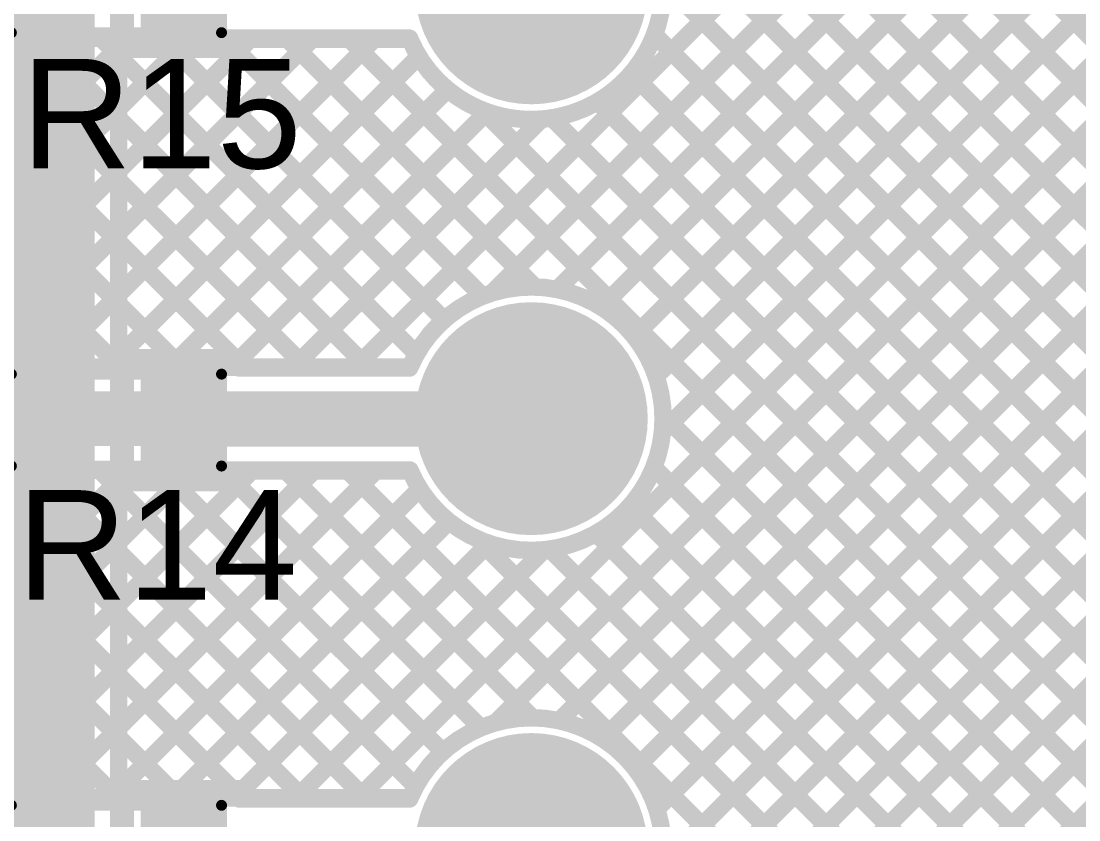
# Model space of a CAD drawing. Header units: millimetres. Extents: x -0.32 to 3.69, y -0.11 to 2.37.
# Drawn here: x 2.7015 to 3.1846, y 1.6044 to 1.9693 of the extents above; entities that cross this region are included whole.
import ezdxf

# ---------------------------------------------------------------- set-up
doc = ezdxf.new("R2010")
doc.units = ezdxf.units.MM
doc.header["$MEASUREMENT"] = 0
for name, color, linetype in [('BottomLayer', 5, 'Continuous'), ('BottomSolder', 6, 'Continuous'), ('MultiLayer', 9, 'Continuous'), ('PadHoleLayer', 156, 'Continuous'), ('TopLayer', 1, 'Continuous'), ('TopOverlay', 2, 'Continuous'), ('TopPaste', 8, 'Continuous'), ('TopSolder', 216, 'Continuous')]:
    doc.layers.add(name, color=color, linetype=linetype)
doc.styles.add('Arial', font='', dxfattribs={"height": 0.2})
doc.styles.get('Arial').set_extended_font_data('Arial')

# ---------------------------------------------------------------- blocks, each defined once
blk = doc.blocks.new('JL301_50010U02_B_1')
at = {"layer": 'BottomLayer'}
h = blk.add_hatch(color=5, dxfattribs=at)
edge = h.paths.add_edge_path()
edge.add_arc((1.37795, 0), 0.04921, 0, 360)
h = blk.add_hatch(color=5, dxfattribs=at)
edge = h.paths.add_edge_path()
edge.add_arc((1.5748, 0), 0.04921, 0, 360)
h = blk.add_hatch(color=5, dxfattribs=at)
edge = h.paths.add_edge_path()
edge.add_arc((1.77165, 0), 0.04921, 0, 360)
at = {"layer": 'BottomSolder'}
h = blk.add_hatch(color=6, dxfattribs=at)
edge = h.paths.add_edge_path()
edge.add_arc((1.37795, 0), 0.05321, 0, 360)
h = blk.add_hatch(color=6, dxfattribs=at)
edge = h.paths.add_edge_path()
edge.add_arc((1.5748, 0), 0.05321, 0, 360)
h = blk.add_hatch(color=6, dxfattribs=at)
edge = h.paths.add_edge_path()
edge.add_arc((1.77165, 0), 0.05321, 0, 360)
at = {"layer": 'MultiLayer'}
h = blk.add_hatch(color=9, dxfattribs=at)
edge = h.paths.add_edge_path()
edge.add_arc((1.37795, 0), 0.04921, 0, 360)
h = blk.add_hatch(color=9, dxfattribs=at)
edge = h.paths.add_edge_path()
edge.add_arc((1.5748, 0), 0.04921, 0, 360)
h = blk.add_hatch(color=9, dxfattribs=at)
edge = h.paths.add_edge_path()
edge.add_arc((1.77165, 0), 0.04921, 0, 360)
at = {"layer": 'PadHoleLayer'}
h = blk.add_hatch(color=156, dxfattribs=at)
edge = h.paths.add_edge_path()
edge.add_arc((1.37795, 0), 0.0275, 0, 360)
h = blk.add_hatch(color=156, dxfattribs=at)
edge = h.paths.add_edge_path()
edge.add_arc((1.5748, 0), 0.0275, 0, 360)
h = blk.add_hatch(color=156, dxfattribs=at)
edge = h.paths.add_edge_path()
edge.add_arc((1.77165, 0), 0.0275, 0, 360)
at = {"layer": 'TopLayer'}
h = blk.add_hatch(color=1, dxfattribs=at)
edge = h.paths.add_edge_path()
edge.add_arc((1.37795, 0), 0.04921, 0, 360)
h = blk.add_hatch(color=1, dxfattribs=at)
edge = h.paths.add_edge_path()
edge.add_arc((1.5748, 0), 0.04921, 0, 360)
h = blk.add_hatch(color=1, dxfattribs=at)
edge = h.paths.add_edge_path()
edge.add_arc((1.77165, 0), 0.04921, 0, 360)
at = {"layer": 'TopSolder'}
h = blk.add_hatch(color=216, dxfattribs=at)
edge = h.paths.add_edge_path()
edge.add_arc((1.37795, 0), 0.05321, 0, 360)
h = blk.add_hatch(color=216, dxfattribs=at)
edge = h.paths.add_edge_path()
edge.add_arc((1.5748, 0), 0.05321, 0, 360)
h = blk.add_hatch(color=216, dxfattribs=at)
edge = h.paths.add_edge_path()
edge.add_arc((1.77165, 0), 0.05321, 0, 360)
blk = doc.blocks.new('R___0603_28')
at = {"layer": 'TopLayer'}
for points in [[(-0.015, 0.0175), (-0.015, -0.0175), (-0.045, -0.0175), (-0.045, 0.0175)], [(0.045, 0.0175), (0.045, -0.0175), (0.015, -0.0175), (0.015, 0.0175)]]:
    blk.add_hatch(color=1, dxfattribs=at).paths.add_polyline_path(points)
at = {"layer": 'TopPaste'}
for points in [[(-0.015, 0.0175), (-0.015, -0.0175), (-0.045, -0.0175), (-0.045, 0.0175)], [(0.045, 0.0175), (0.045, -0.0175), (0.015, -0.0175), (0.015, 0.0175)]]:
    blk.add_hatch(color=8, dxfattribs=at).paths.add_polyline_path(points)
at = {"layer": 'TopSolder'}
for points in [[(-0.011, 0.0215), (-0.011, -0.0215), (-0.049, -0.0215), (-0.049, 0.0215)], [(0.049, 0.0215), (0.049, -0.0215), (0.011, -0.0215), (0.011, 0.0215)]]:
    blk.add_hatch(color=216, dxfattribs=at).paths.add_polyline_path(points)
at = {"layer": 'TopOverlay', "const_width": 0.005}
for points in [[(-0.048, 0.021), (-0.048, -0.021)], [(0.048, 0.021), (-0.048, 0.021)], [(0.048, 0.021), (0.048, -0.021)], [(0.048, -0.021), (-0.048, -0.021)]]:
    blk.add_lwpolyline(points, dxfattribs=at)
at = {"layer": 'TopOverlay', "const_width": 0.0025}
for points in [[(-0.04925, 0.021, 1), (-0.04675, 0.021, 1)], [(-0.04925, 0.021, 1), (-0.04675, 0.021, 1)], [(0.04675, 0.021, 1), (0.04925, 0.021, 1)], [(0.04675, 0.021, 1), (0.04925, 0.021, 1)], [(-0.04925, -0.021, 1), (-0.04675, -0.021, 1)], [(-0.04925, -0.021, 1), (-0.04675, -0.021, 1)], [(0.04675, -0.021, 1), (0.04925, -0.021, 1)], [(0.04675, -0.021, 1), (0.04925, -0.021, 1)]]:
    blk.add_lwpolyline(points, format="xyb", close=True, dxfattribs=at)
blk = doc.blocks.new('R___0603_29')
at = {"layer": 'TopLayer'}
for points in [[(-0.015, 0.0175), (-0.015, -0.0175), (-0.045, -0.0175), (-0.045, 0.0175)], [(0.045, 0.0175), (0.045, -0.0175), (0.015, -0.0175), (0.015, 0.0175)]]:
    blk.add_hatch(color=1, dxfattribs=at).paths.add_polyline_path(points)
at = {"layer": 'TopPaste'}
for points in [[(-0.015, 0.0175), (-0.015, -0.0175), (-0.045, -0.0175), (-0.045, 0.0175)], [(0.045, 0.0175), (0.045, -0.0175), (0.015, -0.0175), (0.015, 0.0175)]]:
    blk.add_hatch(color=8, dxfattribs=at).paths.add_polyline_path(points)
at = {"layer": 'TopSolder'}
for points in [[(-0.011, 0.0215), (-0.011, -0.0215), (-0.049, -0.0215), (-0.049, 0.0215)], [(0.049, 0.0215), (0.049, -0.0215), (0.011, -0.0215), (0.011, 0.0215)]]:
    blk.add_hatch(color=216, dxfattribs=at).paths.add_polyline_path(points)
at = {"layer": 'TopOverlay', "const_width": 0.005}
for points in [[(-0.048, 0.021), (-0.048, -0.021)], [(0.048, 0.021), (-0.048, 0.021)], [(0.048, 0.021), (0.048, -0.021)], [(0.048, -0.021), (-0.048, -0.021)]]:
    blk.add_lwpolyline(points, dxfattribs=at)
at = {"layer": 'TopOverlay', "const_width": 0.0025}
for points in [[(-0.04925, 0.021, 1), (-0.04675, 0.021, 1)], [(-0.04925, 0.021, 1), (-0.04675, 0.021, 1)], [(0.04675, 0.021, 1), (0.04925, 0.021, 1)], [(0.04675, 0.021, 1), (0.04925, 0.021, 1)], [(-0.04925, -0.021, 1), (-0.04675, -0.021, 1)], [(-0.04925, -0.021, 1), (-0.04675, -0.021, 1)], [(0.04675, -0.021, 1), (0.04925, -0.021, 1)], [(0.04675, -0.021, 1), (0.04925, -0.021, 1)]]:
    blk.add_lwpolyline(points, format="xyb", close=True, dxfattribs=at)
blk = doc.blocks.new('R___0603_30')
at = {"layer": 'TopLayer'}
for points in [[(-0.015, 0.0175), (-0.015, -0.0175), (-0.045, -0.0175), (-0.045, 0.0175)], [(0.045, 0.0175), (0.045, -0.0175), (0.015, -0.0175), (0.015, 0.0175)]]:
    blk.add_hatch(color=1, dxfattribs=at).paths.add_polyline_path(points)
at = {"layer": 'TopPaste'}
for points in [[(-0.015, 0.0175), (-0.015, -0.0175), (-0.045, -0.0175), (-0.045, 0.0175)], [(0.045, 0.0175), (0.045, -0.0175), (0.015, -0.0175), (0.015, 0.0175)]]:
    blk.add_hatch(color=8, dxfattribs=at).paths.add_polyline_path(points)
at = {"layer": 'TopSolder'}
for points in [[(-0.011, 0.0215), (-0.011, -0.0215), (-0.049, -0.0215), (-0.049, 0.0215)], [(0.049, 0.0215), (0.049, -0.0215), (0.011, -0.0215), (0.011, 0.0215)]]:
    blk.add_hatch(color=216, dxfattribs=at).paths.add_polyline_path(points)
at = {"layer": 'TopOverlay', "const_width": 0.005}
for points in [[(-0.048, 0.021), (-0.048, -0.021)], [(0.048, 0.021), (-0.048, 0.021)], [(0.048, 0.021), (0.048, -0.021)], [(0.048, -0.021), (-0.048, -0.021)]]:
    blk.add_lwpolyline(points, dxfattribs=at)
at = {"layer": 'TopOverlay', "const_width": 0.0025}
for points in [[(-0.04925, 0.021, 1), (-0.04675, 0.021, 1)], [(-0.04925, 0.021, 1), (-0.04675, 0.021, 1)], [(0.04675, 0.021, 1), (0.04925, 0.021, 1)], [(0.04675, 0.021, 1), (0.04925, 0.021, 1)], [(-0.04925, -0.021, 1), (-0.04675, -0.021, 1)], [(-0.04925, -0.021, 1), (-0.04675, -0.021, 1)], [(0.04675, -0.021, 1), (0.04925, -0.021, 1)], [(0.04675, -0.021, 1), (0.04925, -0.021, 1)]]:
    blk.add_lwpolyline(points, format="xyb", close=True, dxfattribs=at)

msp = doc.modelspace()

# ---------------------------------------------------------------- hatches: boundary and pattern name
at = {"layer": 'TopLayer'}
msp.add_hatch(color=1, dxfattribs=at).paths.add_polyline_path([(2.695, 0.189), (2.735, 0.189), (2.735, 2.01), (2.695, 2.01)])

# ---------------------------------------------------------------- linework, layer by layer
at = {"layer": 'BottomLayer'}
for points, const_width in [([(2.12356, 2.208), (2.71716, 1.6144)], 0.008), ([(2.15184, 2.208), (2.74544, 1.6144)], 0.008), ([(2.18012, 2.208), (2.77373, 1.6144)], 0.008), ([(2.32155, 2.208), (2.7184, 1.81115)], 0.008), ([(2.34983, 2.208), (2.74668, 1.81115)], 0.008), ([(2.37812, 2.208), (2.77497, 1.81115)], 0.008), ([(2.80238, 2.208), (3.624, 1.38638)], 0.008), ([(2.83066, 2.208), (3.624, 1.41466)], 0.008), ([(2.85548, 1.6144), (3.44908, 2.208)], 0.008), ([(2.85895, 2.208), (3.624, 1.44295)], 0.008), ([(2.88723, 2.208), (3.624, 1.47123)], 0.008), ([(2.91552, 2.208), (3.624, 1.49952)], 0.008), ([(2.9181, 1.64873), (3.47736, 2.208)], 0.008), ([(2.9438, 2.208), (3.624, 1.5278)], 0.008), ([(2.94729, 1.64964), (3.50565, 2.208)], 0.008), ([(2.96725, 1.64132), (3.53393, 2.208)], 0.008), ([(2.98201, 1.62779), (3.56222, 2.208)], 0.008), ([(2.9918, 1.6093), (3.5905, 2.208)], 0.008), ([(2.99427, 1.58348), (3.61878, 2.208)], 0.008), ([(2.85657, 1.4175), (3.624, 2.18493)], 0.008), ([(2.91965, 1.4523), (3.624, 2.15665)], 0.008), ([(2.94822, 1.45258), (3.624, 2.12836)], 0.008), ([(2.96794, 1.44402), (3.624, 2.10008)], 0.008), ([(2.85424, 1.81115), (3.13333, 2.09024)], 0.008), ([(2.91647, 1.8451), (3.14583, 2.07446)], 0.008), ([(2.9825, 1.4303), (3.624, 2.07179)], 0.008), ([(2.94634, 1.84669), (3.16094, 2.06128)], 0.008), ([(2.96656, 1.83862), (3.17876, 2.05082)], 0.008), ([(2.99441, 1.78162), (3.25868, 2.04589)], 0.008), ([(2.98151, 1.82528), (3.19975, 2.04353)], 0.008), ([(2.99152, 1.80701), (3.22508, 2.04057)], 0.008), ([(2.99207, 1.41158), (3.624, 2.04351)], 0.008), ([(2.99464, 1.98746), (3.6101, 1.372)], 0.008), ([(2.99076, 1.96305), (3.58181, 1.372)], 0.008), ([(2.07574, 1.3155), (2.72174, 1.9615)], 0.008), ([(2.10403, 1.3155), (2.75003, 1.9615)], 0.008), ([(2.13231, 1.3155), (2.77831, 1.9615)], 0.008), ([(2.64, 1.9615), (2.87885, 1.9615)], 0.008), ([(2.6529, 1.9615), (2.80325, 1.81115)], 0.008), ([(2.65625, 1.81115), (2.8066, 1.9615)], 0.008), ([(2.68118, 1.9615), (2.83153, 1.81115)], 0.008), ([(2.68453, 1.81115), (2.83488, 1.9615)], 0.008), ([(2.70947, 1.9615), (2.85982, 1.81115)], 0.008), ([(2.71282, 1.81115), (2.86317, 1.9615)], 0.008), ([(2.73775, 1.9615), (2.88204, 1.81721)], 0.008), ([(2.76604, 1.9615), (2.8947, 1.83283)], 0.008), ([(2.79432, 1.9615), (2.91223, 1.84359)], 0.008), ([(2.82261, 1.9615), (2.93627, 1.84784)], 0.008), ([(2.85089, 1.9615), (3.4515, 1.36089)], 0.008), ([(2.7411, 1.81115), (2.8831, 1.95314)], 0.008), ([(2.98021, 1.94531), (3.55353, 1.372)], 0.008), ([(2.76938, 1.81115), (2.89624, 1.93801)], 0.008), ([(2.96478, 1.93246), (3.52524, 1.372)], 0.008), ([(2.79767, 1.81115), (2.9143, 1.92778)], 0.008), ([(2.82595, 1.81115), (2.93928, 1.92448)], 0.008), ([(2.91204, 1.92863), (3.45051, 1.39016)], 0.008), ([(2.94393, 1.92503), (3.46373, 1.40522)], 0.008), ([(2.64, 1.81115), (2.87906, 1.81115)], 0.008), ([(2.64, 1.78765), (2.9345, 1.78765)], 0.025), ([(2.99469, 1.78942), (3.446, 1.33811)], 0.008), ([(2.99044, 1.76538), (3.446, 1.30982)], 0.008), ([(2.27373, 1.3155), (2.72238, 1.76415)], 0.008), ([(2.30202, 1.3155), (2.75067, 1.76415)], 0.008), ([(2.62913, 1.61432), (2.77895, 1.76415)], 0.008), ([(2.64, 1.76415), (2.87906, 1.76415)], 0.008), ([(2.65226, 1.76415), (2.80201, 1.6144)], 0.008), ([(2.65749, 1.6144), (2.80724, 1.76415)], 0.008), ([(2.68054, 1.76415), (2.83029, 1.6144)], 0.008), ([(2.68577, 1.6144), (2.83552, 1.76415)], 0.008), ([(2.70883, 1.76415), (2.85858, 1.6144)], 0.008), ([(2.71406, 1.6144), (2.86381, 1.76415)], 0.008), ([(2.73711, 1.76415), (2.88164, 1.61963)], 0.008), ([(2.7654, 1.76415), (2.8941, 1.63545)], 0.008), ([(2.79368, 1.76415), (2.91142, 1.64641)], 0.008), ([(2.82197, 1.76415), (2.93511, 1.65101)], 0.008), ([(2.85025, 1.76415), (3.40835, 1.20605)], 0.008), ([(2.74234, 1.6144), (2.88353, 1.75559)], 0.008), ([(2.97968, 1.74785), (3.48154, 1.246)], 0.008), ([(2.77062, 1.6144), (2.89687, 1.74064)], 0.008), ([(2.79891, 1.6144), (2.91514, 1.73063)], 0.008), ([(2.91007, 1.73262), (3.42249, 1.22019)], 0.008), ([(2.96406, 1.73519), (3.45354, 1.24571)], 0.008), ([(2.82719, 1.6144), (2.94053, 1.72774)], 0.008), ([(2.94294, 1.72803), (3.43663, 1.23433)], 0.008), ([(2.63417, 1.6144), (2.87911, 1.6144)], 0.008)]:
    msp.add_lwpolyline(points, dxfattribs=dict(at, const_width=const_width))
at = {"layer": 'BottomLayer', "const_width": 0.008}
for points in [[(2.99471, 1.9845, -0.820997), (2.87885, 1.9615)], [(2.87906, 1.81115, -0.817237), (2.99471, 1.78765)], [(2.99471, 1.78765, -0.817237), (2.87906, 1.76415)], [(2.87911, 1.6144, -0.816482), (2.99471, 1.5908)]]:
    msp.add_lwpolyline(points, format="xyb", dxfattribs=at)
at = {"layer": 'BottomLayer'}
for points, const_width in [([(2.98876, 1.96305, 1), (2.99276, 1.96305, 1)], 0.004), ([(2.70747, 1.9615, 1), (2.71147, 1.9615, 1)], 0.004), ([(2.71974, 1.9615, 1), (2.72374, 1.9615, 1)], 0.004), ([(2.73575, 1.9615, 1), (2.73975, 1.9615, 1)], 0.004), ([(2.74803, 1.9615, 1), (2.75203, 1.9615, 1)], 0.004), ([(2.76404, 1.9615, 1), (2.76804, 1.9615, 1)], 0.004), ([(2.77631, 1.9615, 1), (2.78031, 1.9615, 1)], 0.004), ([(2.79232, 1.9615, 1), (2.79632, 1.9615, 1)], 0.004), ([(2.8046, 1.9615, 1), (2.8086, 1.9615, 1)], 0.004), ([(2.82061, 1.9615, 1), (2.82461, 1.9615, 1)], 0.004), ([(2.83288, 1.9615, 1), (2.83688, 1.9615, 1)], 0.004), ([(2.84889, 1.9615, 1), (2.85289, 1.9615, 1)], 0.004), ([(2.86117, 1.9615, 1), (2.86517, 1.9615, 1)], 0.004), ([(2.87685, 1.9615, 1), (2.88085, 1.9615, 1)], 0.004), ([(2.87685, 1.9615, 1), (2.88085, 1.9615, 1)], 0.004), ([(2.8811, 1.95314, 1), (2.8851, 1.95314, 1)], 0.004), ([(2.97821, 1.94531, 1), (2.98221, 1.94531, 1)], 0.004), ([(2.89424, 1.93801, 1), (2.89824, 1.93801, 1)], 0.004), ([(2.96278, 1.93246, 1), (2.96678, 1.93246, 1)], 0.004), ([(2.91004, 1.92863, 1), (2.91404, 1.92863, 1)], 0.004), ([(2.9123, 1.92778, 1), (2.9163, 1.92778, 1)], 0.004), ([(2.93728, 1.92448, 1), (2.94128, 1.92448, 1)], 0.004), ([(2.94193, 1.92503, 1), (2.94593, 1.92503, 1)], 0.004), ([(2.93427, 1.84784, 1), (2.93827, 1.84784, 1)], 0.004), ([(2.94434, 1.84669, 1), (2.94834, 1.84669, 1)], 0.004), ([(2.91023, 1.84359, 1), (2.91423, 1.84359, 1)], 0.004), ([(2.91447, 1.8451, 1), (2.91847, 1.8451, 1)], 0.004), ([(2.96456, 1.83862, 1), (2.96856, 1.83862, 1)], 0.004), ([(2.8927, 1.83283, 1), (2.8967, 1.83283, 1)], 0.004), ([(2.97951, 1.82528, 1), (2.98351, 1.82528, 1)], 0.004), ([(2.88004, 1.81721, 1), (2.88404, 1.81721, 1)], 0.004), ([(2.71082, 1.81115, 1), (2.71482, 1.81115, 1)], 0.004), ([(2.7164, 1.81115, 1), (2.7204, 1.81115, 1)], 0.004), ([(2.7391, 1.81115, 1), (2.7431, 1.81115, 1)], 0.004), ([(2.74468, 1.81115, 1), (2.74868, 1.81115, 1)], 0.004), ([(2.76738, 1.81115, 1), (2.77138, 1.81115, 1)], 0.004), ([(2.77297, 1.81115, 1), (2.77697, 1.81115, 1)], 0.004), ([(2.79567, 1.81115, 1), (2.79967, 1.81115, 1)], 0.004), ([(2.80125, 1.81115, 1), (2.80525, 1.81115, 1)], 0.004), ([(2.82395, 1.81115, 1), (2.82795, 1.81115, 1)], 0.004), ([(2.82953, 1.81115, 1), (2.83353, 1.81115, 1)], 0.004), ([(2.85224, 1.81115, 1), (2.85624, 1.81115, 1)], 0.004), ([(2.85782, 1.81115, 1), (2.86182, 1.81115, 1)], 0.004), ([(2.87706, 1.81115, 1), (2.88106, 1.81115, 1)], 0.004), ([(2.87706, 1.81115, 1), (2.88106, 1.81115, 1)], 0.004), ([(2.98952, 1.80701, 1), (2.99352, 1.80701, 1)], 0.004), ([(2.92825, 1.78765, 1), (2.94075, 1.78765, 1)], 0.0125), ([(2.99269, 1.78942, 1), (2.99669, 1.78942, 1)], 0.004), ([(2.99271, 1.78765, 1), (2.99671, 1.78765, 1)], 0.004), ([(2.99271, 1.78765, 1), (2.99671, 1.78765, 1)], 0.004), ([(2.99241, 1.78162, 1), (2.99641, 1.78162, 1)], 0.004), ([(2.98844, 1.76538, 1), (2.99244, 1.76538, 1)], 0.004), ([(2.70683, 1.76415, 1), (2.71083, 1.76415, 1)], 0.004), ([(2.72038, 1.76415, 1), (2.72438, 1.76415, 1)], 0.004), ([(2.73511, 1.76415, 1), (2.73911, 1.76415, 1)], 0.004), ([(2.74867, 1.76415, 1), (2.75267, 1.76415, 1)], 0.004), ([(2.7634, 1.76415, 1), (2.7674, 1.76415, 1)], 0.004), ([(2.77695, 1.76415, 1), (2.78095, 1.76415, 1)], 0.004), ([(2.79168, 1.76415, 1), (2.79568, 1.76415, 1)], 0.004), ([(2.80524, 1.76415, 1), (2.80924, 1.76415, 1)], 0.004), ([(2.81997, 1.76415, 1), (2.82397, 1.76415, 1)], 0.004), ([(2.83352, 1.76415, 1), (2.83752, 1.76415, 1)], 0.004), ([(2.84825, 1.76415, 1), (2.85225, 1.76415, 1)], 0.004), ([(2.86181, 1.76415, 1), (2.86581, 1.76415, 1)], 0.004), ([(2.87706, 1.76415, 1), (2.88106, 1.76415, 1)], 0.004), ([(2.87706, 1.76415, 1), (2.88106, 1.76415, 1)], 0.004), ([(2.88153, 1.75559, 1), (2.88553, 1.75559, 1)], 0.004), ([(2.97769, 1.74785, 1), (2.98169, 1.74785, 1)], 0.004), ([(2.89487, 1.74064, 1), (2.89887, 1.74064, 1)], 0.004), ([(2.90807, 1.73262, 1), (2.91207, 1.73262, 1)], 0.004), ([(2.91314, 1.73063, 1), (2.91714, 1.73063, 1)], 0.004), ([(2.96206, 1.73519, 1), (2.96606, 1.73519, 1)], 0.004), ([(2.93853, 1.72774, 1), (2.94253, 1.72774, 1)], 0.004), ([(2.94094, 1.72803, 1), (2.94494, 1.72803, 1)], 0.004), ([(2.9161, 1.64873, 1), (2.9201, 1.64873, 1)], 0.004), ([(2.93311, 1.65101, 1), (2.93711, 1.65101, 1)], 0.004), ([(2.94529, 1.64964, 1), (2.94929, 1.64964, 1)], 0.004), ([(2.90942, 1.64641, 1), (2.91342, 1.64641, 1)], 0.004), ([(2.96525, 1.64132, 1), (2.96925, 1.64132, 1)], 0.004), ([(2.8921, 1.63545, 1), (2.8961, 1.63545, 1)], 0.004), ([(2.98001, 1.62779, 1), (2.98401, 1.62779, 1)], 0.004), ([(2.87964, 1.61963, 1), (2.88364, 1.61963, 1)], 0.004), ([(2.71206, 1.6144, 1), (2.71606, 1.6144, 1)], 0.004), ([(2.71516, 1.6144, 1), (2.71916, 1.6144, 1)], 0.004), ([(2.74034, 1.6144, 1), (2.74434, 1.6144, 1)], 0.004), ([(2.74344, 1.6144, 1), (2.74744, 1.6144, 1)], 0.004), ([(2.76862, 1.6144, 1), (2.77262, 1.6144, 1)], 0.004), ([(2.77173, 1.6144, 1), (2.77573, 1.6144, 1)], 0.004), ([(2.79691, 1.6144, 1), (2.80091, 1.6144, 1)], 0.004), ([(2.80001, 1.6144, 1), (2.80401, 1.6144, 1)], 0.004), ([(2.82519, 1.6144, 1), (2.82919, 1.6144, 1)], 0.004), ([(2.82829, 1.6144, 1), (2.83229, 1.6144, 1)], 0.004), ([(2.85348, 1.6144, 1), (2.85748, 1.6144, 1)], 0.004), ([(2.85658, 1.6144, 1), (2.86058, 1.6144, 1)], 0.004), ([(2.87711, 1.6144, 1), (2.88111, 1.6144, 1)], 0.004), ([(2.87711, 1.6144, 1), (2.88111, 1.6144, 1)], 0.004), ([(2.9898, 1.6093, 1), (2.9938, 1.6093, 1)], 0.004)]:
    msp.add_lwpolyline(points, format="xyb", close=True, dxfattribs=dict(at, const_width=const_width))
at = {"layer": 'TopLayer'}
for points, const_width in [([(2.80238, 2.208), (3.624, 1.38638)], 0.008), ([(2.83066, 2.208), (3.624, 1.41466)], 0.008), ([(2.85498, 1.6139), (3.44908, 2.208)], 0.008), ([(2.85895, 2.208), (3.624, 1.44295)], 0.008), ([(2.88723, 2.208), (3.624, 1.47123)], 0.008), ([(2.91552, 2.208), (3.624, 1.49952)], 0.008), ([(2.9181, 1.64873), (3.47736, 2.208)], 0.008), ([(2.9438, 2.208), (3.624, 1.5278)], 0.008), ([(2.94729, 1.64964), (3.50565, 2.208)], 0.008), ([(2.96725, 1.64132), (3.53393, 2.208)], 0.008), ([(2.98201, 1.62779), (3.56222, 2.208)], 0.008), ([(2.9918, 1.6093), (3.5905, 2.208)], 0.008), ([(2.99427, 1.58348), (3.61878, 2.208)], 0.008), ([(2.85704, 1.41797), (3.624, 2.18493)], 0.008), ([(2.91965, 1.4523), (3.624, 2.15665)], 0.008), ([(2.94822, 1.45258), (3.624, 2.12836)], 0.008), ([(2.96794, 1.44402), (3.624, 2.10008)], 0.008), ([(2.85391, 1.81082), (3.13333, 2.09024)], 0.008), ([(2.91647, 1.8451), (3.14583, 2.07446)], 0.008), ([(2.9825, 1.4303), (3.624, 2.07179)], 0.008), ([(2.94634, 1.84669), (3.16094, 2.06128)], 0.008), ([(2.96656, 1.83862), (3.17876, 2.05082)], 0.008), ([(2.99441, 1.78162), (3.25868, 2.04589)], 0.008), ([(2.98151, 1.82528), (3.19975, 2.04353)], 0.008), ([(2.99152, 1.80701), (3.22508, 2.04057)], 0.008), ([(2.99207, 1.41158), (3.624, 2.04351)], 0.008), ([(2.746, 0.178), (2.746, 2.021)], 0.008), ([(2.749, 1.9565), (2.749, 2.0135)], 0.008), ([(2.99464, 1.98746), (3.61674, 1.36535)], 0.008), ([(2.99076, 1.96305), (3.59336, 1.36045)], 0.008), ([(2.746, 1.84433), (2.86267, 1.961)], 0.008), ([(2.746, 1.9009), (2.8061, 1.961)], 0.008), ([(2.746, 1.87262), (2.83438, 1.961)], 0.008), ([(2.746, 1.95747), (2.749, 1.96047)], 0.008), ([(2.801, 1.961), (2.87906, 1.961)], 0.008), ([(2.801, 1.9565), (2.801, 1.961)], 0.008), ([(2.82311, 1.961), (2.93627, 1.84784)], 0.008), ([(2.85139, 1.961), (3.4515, 1.36089)], 0.008), ([(2.746, 1.92919), (2.77331, 1.9565)], 0.008), ([(2.746, 1.95325), (2.88204, 1.81721)], 0.008), ([(2.746, 1.81605), (2.8831, 1.95314)], 0.008), ([(2.749, 1.9565), (2.801, 1.9565)], 0.008), ([(2.77104, 1.9565), (2.8947, 1.83283)], 0.008), ([(2.79932, 1.9565), (2.91223, 1.84359)], 0.008), ([(2.98021, 1.94531), (3.57879, 1.34673)], 0.008), ([(2.77373, 1.8155), (2.89624, 1.93801)], 0.008), ([(2.96478, 1.93246), (3.57247, 1.32477)], 0.008), ([(2.746, 1.92497), (2.86014, 1.81082)], 0.008), ([(2.801, 1.81448), (2.9143, 1.92778)], 0.008), ([(2.82563, 1.81082), (2.93928, 1.92448)], 0.008), ([(2.91204, 1.92863), (3.45051, 1.39016)], 0.008), ([(2.94393, 1.92503), (3.46373, 1.40522)], 0.008), ([(2.746, 1.89668), (2.83186, 1.81082)], 0.008), ([(2.746, 1.8684), (2.7989, 1.8155)], 0.008), ([(2.746, 1.84011), (2.77061, 1.8155)], 0.008), ([(2.749, 1.8155), (2.801, 1.8155)], 0.008), ([(2.749, 1.7585), (2.749, 1.8155)], 0.008), ([(2.801, 1.81082), (2.801, 1.8155)], 0.008), ([(2.801, 1.8134), (2.80357, 1.81082)], 0.008), ([(2.746, 1.81183), (2.749, 1.80883)], 0.008), ([(2.801, 1.81082), (2.87893, 1.81082)], 0.008), ([(2.775, 1.787), (2.77532, 1.78732)], 0.025), ([(2.77532, 1.78732), (2.93418, 1.78732)], 0.025), ([(2.93418, 1.78732), (2.9345, 1.78765)], 0.025), ([(2.746, 1.78777), (2.749, 1.79077)], 0.008), ([(2.99469, 1.78942), (3.4515, 1.33261)], 0.008), ([(2.746, 1.78355), (2.749, 1.78055)], 0.008), ([(2.99044, 1.76538), (3.4515, 1.30432)], 0.008), ([(2.746, 1.67463), (2.8352, 1.76382)], 0.008), ([(2.746, 1.64634), (2.86348, 1.76382)], 0.008), ([(2.746, 1.70291), (2.80691, 1.76382)], 0.008), ([(2.746, 1.75948), (2.749, 1.76248)], 0.008), ([(2.801, 1.76382), (2.8792, 1.76382)], 0.008), ([(2.801, 1.7585), (2.801, 1.76382)], 0.008), ([(2.82229, 1.76382), (2.93511, 1.65101)], 0.008), ([(2.85057, 1.76382), (3.4515, 1.1629)], 0.008), ([(2.746, 1.7312), (2.7733, 1.7585)], 0.008), ([(2.746, 1.61806), (2.88353, 1.75559)], 0.008), ([(2.746, 1.75526), (2.88164, 1.61963)], 0.008), ([(2.749, 1.7585), (2.801, 1.7585)], 0.008), ([(2.77105, 1.7585), (2.8941, 1.63545)], 0.008), ([(2.79933, 1.7585), (2.91142, 1.64641)], 0.008), ([(2.97968, 1.74785), (3.4515, 1.27604)], 0.008), ([(2.77472, 1.6185), (2.89687, 1.74064)], 0.008), ([(2.801, 1.61649), (2.91514, 1.73063)], 0.008), ([(2.91007, 1.73262), (3.4515, 1.19118)], 0.008), ([(2.96406, 1.73519), (3.4515, 1.24775)], 0.008), ([(2.746, 1.72698), (2.85908, 1.6139)], 0.008), ([(2.82669, 1.6139), (2.94053, 1.72774)], 0.008), ([(2.94294, 1.72803), (3.4515, 1.21947)], 0.008), ([(2.746, 1.69869), (2.83079, 1.6139)], 0.008), ([(2.746, 1.67041), (2.79791, 1.6185)], 0.008), ([(2.746, 1.64212), (2.76962, 1.6185)], 0.008), ([(2.749, 1.6185), (2.801, 1.6185)], 0.008), ([(2.749, 1.5615), (2.749, 1.6185)], 0.008), ([(2.79791, 1.6185), (2.801, 1.61541)], 0.008), ([(2.801, 1.6139), (2.801, 1.6185)], 0.008), ([(2.746, 1.61384), (2.749, 1.61084)], 0.008), ([(2.801, 1.6139), (2.87889, 1.6139)], 0.008)]:
    msp.add_lwpolyline(points, dxfattribs=dict(at, const_width=const_width))
at = {"layer": 'TopLayer', "const_width": 0.008}
for points in [[(2.99471, 1.9845, -0.817237), (2.87906, 1.961)], [(2.87893, 1.81082, -0.81968), (2.99471, 1.78765)], [(2.99471, 1.78765, -0.814794), (2.8792, 1.76382)], [(2.87889, 1.6139, -0.820242), (2.99471, 1.5908)]]:
    msp.add_lwpolyline(points, format="xyb", dxfattribs=at)
at = {"layer": 'TopLayer'}
for points, const_width in [([(2.98876, 1.96305, 1), (2.99276, 1.96305, 1)], 0.004), ([(2.747, 1.96047, 1), (2.751, 1.96047, 1)], 0.004), ([(2.799, 1.961, 1), (2.803, 1.961, 1)], 0.004), ([(2.799, 1.961, 1), (2.803, 1.961, 1)], 0.004), ([(2.8041, 1.961, 1), (2.8081, 1.961, 1)], 0.004), ([(2.82111, 1.961, 1), (2.82511, 1.961, 1)], 0.004), ([(2.83238, 1.961, 1), (2.83638, 1.961, 1)], 0.004), ([(2.84939, 1.961, 1), (2.85339, 1.961, 1)], 0.004), ([(2.86067, 1.961, 1), (2.86467, 1.961, 1)], 0.004), ([(2.87706, 1.961, 1), (2.88106, 1.961, 1)], 0.004), ([(2.87706, 1.961, 1), (2.88106, 1.961, 1)], 0.004), ([(2.744, 1.95747, 1), (2.748, 1.95747, 1)], 0.004), ([(2.744, 1.95325, 1), (2.748, 1.95325, 1)], 0.004), ([(2.747, 1.9565, 1), (2.751, 1.9565, 1)], 0.004), ([(2.747, 1.9565, 1), (2.751, 1.9565, 1)], 0.004), ([(2.76904, 1.9565, 1), (2.77304, 1.9565, 1)], 0.004), ([(2.77131, 1.9565, 1), (2.77531, 1.9565, 1)], 0.004), ([(2.79732, 1.9565, 1), (2.80132, 1.9565, 1)], 0.004), ([(2.799, 1.9565, 1), (2.803, 1.9565, 1)], 0.004), ([(2.799, 1.9565, 1), (2.803, 1.9565, 1)], 0.004), ([(2.8811, 1.95314, 1), (2.8851, 1.95314, 1)], 0.004), ([(2.97821, 1.94531, 1), (2.98221, 1.94531, 1)], 0.004), ([(2.89424, 1.93801, 1), (2.89824, 1.93801, 1)], 0.004), ([(2.744, 1.92919, 1), (2.748, 1.92919, 1)], 0.004), ([(2.96278, 1.93246, 1), (2.96678, 1.93246, 1)], 0.004), ([(2.744, 1.92497, 1), (2.748, 1.92497, 1)], 0.004), ([(2.91004, 1.92863, 1), (2.91404, 1.92863, 1)], 0.004), ([(2.9123, 1.92778, 1), (2.9163, 1.92778, 1)], 0.004), ([(2.93728, 1.92448, 1), (2.94128, 1.92448, 1)], 0.004), ([(2.94193, 1.92503, 1), (2.94593, 1.92503, 1)], 0.004), ([(2.744, 1.9009, 1), (2.748, 1.9009, 1)], 0.004), ([(2.744, 1.89668, 1), (2.748, 1.89668, 1)], 0.004), ([(2.744, 1.87262, 1), (2.748, 1.87262, 1)], 0.004), ([(2.744, 1.8684, 1), (2.748, 1.8684, 1)], 0.004), ([(2.93427, 1.84784, 1), (2.93827, 1.84784, 1)], 0.004), ([(2.94434, 1.84669, 1), (2.94834, 1.84669, 1)], 0.004), ([(2.744, 1.84433, 1), (2.748, 1.84433, 1)], 0.004), ([(2.91023, 1.84359, 1), (2.91423, 1.84359, 1)], 0.004), ([(2.91447, 1.8451, 1), (2.91847, 1.8451, 1)], 0.004), ([(2.744, 1.84011, 1), (2.748, 1.84011, 1)], 0.004), ([(2.96456, 1.83862, 1), (2.96856, 1.83862, 1)], 0.004), ([(2.8927, 1.83283, 1), (2.8967, 1.83283, 1)], 0.004), ([(2.97951, 1.82528, 1), (2.98351, 1.82528, 1)], 0.004), ([(2.744, 1.81605, 1), (2.748, 1.81605, 1)], 0.004), ([(2.747, 1.8155, 1), (2.751, 1.8155, 1)], 0.004), ([(2.747, 1.8155, 1), (2.751, 1.8155, 1)], 0.004), ([(2.76862, 1.8155, 1), (2.77262, 1.8155, 1)], 0.004), ([(2.77173, 1.8155, 1), (2.77573, 1.8155, 1)], 0.004), ([(2.7969, 1.8155, 1), (2.8009, 1.8155, 1)], 0.004), ([(2.799, 1.8155, 1), (2.803, 1.8155, 1)], 0.004), ([(2.799, 1.8155, 1), (2.803, 1.8155, 1)], 0.004), ([(2.799, 1.81448, 1), (2.803, 1.81448, 1)], 0.004), ([(2.799, 1.8134, 1), (2.803, 1.8134, 1)], 0.004), ([(2.88004, 1.81721, 1), (2.88404, 1.81721, 1)], 0.004), ([(2.744, 1.81183, 1), (2.748, 1.81183, 1)], 0.004), ([(2.747, 1.80883, 1), (2.751, 1.80883, 1)], 0.004), ([(2.799, 1.81082, 1), (2.803, 1.81082, 1)], 0.004), ([(2.799, 1.81082, 1), (2.803, 1.81082, 1)], 0.004), ([(2.80157, 1.81082, 1), (2.80557, 1.81082, 1)], 0.004), ([(2.82363, 1.81082, 1), (2.82763, 1.81082, 1)], 0.004), ([(2.82986, 1.81082, 1), (2.83386, 1.81082, 1)], 0.004), ([(2.85191, 1.81082, 1), (2.85591, 1.81082, 1)], 0.004), ([(2.85814, 1.81082, 1), (2.86214, 1.81082, 1)], 0.004), ([(2.87693, 1.81082, 1), (2.88093, 1.81082, 1)], 0.004), ([(2.87693, 1.81082, 1), (2.88093, 1.81082, 1)], 0.004), ([(2.98952, 1.80701, 1), (2.99352, 1.80701, 1)], 0.004), ([(2.76875, 1.787, 1), (2.78125, 1.787, 1)], 0.0125), ([(2.76907, 1.78732, 1), (2.78157, 1.78732, 1)], 0.0125), ([(2.76907, 1.78732, 1), (2.78157, 1.78732, 1)], 0.0125), ([(2.92793, 1.78732, 1), (2.94043, 1.78732, 1)], 0.0125), ([(2.92793, 1.78732, 1), (2.94043, 1.78732, 1)], 0.0125), ([(2.92825, 1.78765, 1), (2.94075, 1.78765, 1)], 0.0125), ([(2.747, 1.79077, 1), (2.751, 1.79077, 1)], 0.004), ([(2.99269, 1.78942, 1), (2.99669, 1.78942, 1)], 0.004), ([(2.744, 1.78777, 1), (2.748, 1.78777, 1)], 0.004), ([(2.99271, 1.78765, 1), (2.99671, 1.78765, 1)], 0.004), ([(2.99271, 1.78765, 1), (2.99671, 1.78765, 1)], 0.004), ([(2.744, 1.78355, 1), (2.748, 1.78355, 1)], 0.004), ([(2.747, 1.78055, 1), (2.751, 1.78055, 1)], 0.004), ([(2.99241, 1.78162, 1), (2.99641, 1.78162, 1)], 0.004), ([(2.98844, 1.76538, 1), (2.99244, 1.76538, 1)], 0.004), ([(2.747, 1.76248, 1), (2.751, 1.76248, 1)], 0.004), ([(2.799, 1.76382, 1), (2.803, 1.76382, 1)], 0.004), ([(2.799, 1.76382, 1), (2.803, 1.76382, 1)], 0.004), ([(2.80491, 1.76382, 1), (2.80891, 1.76382, 1)], 0.004), ([(2.82029, 1.76382, 1), (2.82429, 1.76382, 1)], 0.004), ([(2.8332, 1.76382, 1), (2.8372, 1.76382, 1)], 0.004), ([(2.84857, 1.76382, 1), (2.85257, 1.76382, 1)], 0.004), ([(2.86148, 1.76382, 1), (2.86548, 1.76382, 1)], 0.004), ([(2.8772, 1.76382, 1), (2.8812, 1.76382, 1)], 0.004), ([(2.8772, 1.76382, 1), (2.8812, 1.76382, 1)], 0.004), ([(2.744, 1.75948, 1), (2.748, 1.75948, 1)], 0.004), ([(2.744, 1.75526, 1), (2.748, 1.75526, 1)], 0.004), ([(2.747, 1.7585, 1), (2.751, 1.7585, 1)], 0.004), ([(2.747, 1.7585, 1), (2.751, 1.7585, 1)], 0.004), ([(2.76905, 1.7585, 1), (2.77305, 1.7585, 1)], 0.004), ([(2.7713, 1.7585, 1), (2.7753, 1.7585, 1)], 0.004), ([(2.79733, 1.7585, 1), (2.80133, 1.7585, 1)], 0.004), ([(2.799, 1.7585, 1), (2.803, 1.7585, 1)], 0.004), ([(2.799, 1.7585, 1), (2.803, 1.7585, 1)], 0.004), ([(2.88153, 1.75559, 1), (2.88553, 1.75559, 1)], 0.004), ([(2.97769, 1.74785, 1), (2.98169, 1.74785, 1)], 0.004), ([(2.89487, 1.74064, 1), (2.89887, 1.74064, 1)], 0.004), ([(2.744, 1.7312, 1), (2.748, 1.7312, 1)], 0.004), ([(2.90807, 1.73262, 1), (2.91207, 1.73262, 1)], 0.004), ([(2.91314, 1.73063, 1), (2.91714, 1.73063, 1)], 0.004), ([(2.96206, 1.73519, 1), (2.96606, 1.73519, 1)], 0.004), ([(2.744, 1.72698, 1), (2.748, 1.72698, 1)], 0.004), ([(2.93853, 1.72774, 1), (2.94253, 1.72774, 1)], 0.004), ([(2.94094, 1.72803, 1), (2.94494, 1.72803, 1)], 0.004), ([(2.744, 1.70291, 1), (2.748, 1.70291, 1)], 0.004), ([(2.744, 1.69869, 1), (2.748, 1.69869, 1)], 0.004), ([(2.744, 1.67463, 1), (2.748, 1.67463, 1)], 0.004), ([(2.744, 1.67041, 1), (2.748, 1.67041, 1)], 0.004), ([(2.9161, 1.64873, 1), (2.9201, 1.64873, 1)], 0.004), ([(2.93311, 1.65101, 1), (2.93711, 1.65101, 1)], 0.004), ([(2.94529, 1.64964, 1), (2.94929, 1.64964, 1)], 0.004), ([(2.744, 1.64634, 1), (2.748, 1.64634, 1)], 0.004), ([(2.90942, 1.64641, 1), (2.91342, 1.64641, 1)], 0.004), ([(2.744, 1.64212, 1), (2.748, 1.64212, 1)], 0.004), ([(2.96525, 1.64132, 1), (2.96925, 1.64132, 1)], 0.004), ([(2.8921, 1.63545, 1), (2.8961, 1.63545, 1)], 0.004), ([(2.98001, 1.62779, 1), (2.98401, 1.62779, 1)], 0.004), ([(2.87964, 1.61963, 1), (2.88364, 1.61963, 1)], 0.004), ([(2.744, 1.61806, 1), (2.748, 1.61806, 1)], 0.004), ([(2.747, 1.6185, 1), (2.751, 1.6185, 1)], 0.004), ([(2.747, 1.6185, 1), (2.751, 1.6185, 1)], 0.004), ([(2.76762, 1.6185, 1), (2.77162, 1.6185, 1)], 0.004), ([(2.77272, 1.6185, 1), (2.77672, 1.6185, 1)], 0.004), ([(2.79591, 1.6185, 1), (2.79991, 1.6185, 1)], 0.004), ([(2.79591, 1.6185, 1), (2.79991, 1.6185, 1)], 0.004), ([(2.799, 1.6185, 1), (2.803, 1.6185, 1)], 0.004), ([(2.799, 1.6185, 1), (2.803, 1.6185, 1)], 0.004), ([(2.799, 1.61649, 1), (2.803, 1.61649, 1)], 0.004), ([(2.799, 1.61541, 1), (2.803, 1.61541, 1)], 0.004), ([(2.744, 1.61384, 1), (2.748, 1.61384, 1)], 0.004), ([(2.747, 1.61084, 1), (2.751, 1.61084, 1)], 0.004), ([(2.799, 1.6139, 1), (2.803, 1.6139, 1)], 0.004), ([(2.799, 1.6139, 1), (2.803, 1.6139, 1)], 0.004), ([(2.82469, 1.6139, 1), (2.82869, 1.6139, 1)], 0.004), ([(2.82879, 1.6139, 1), (2.83279, 1.6139, 1)], 0.004), ([(2.85298, 1.6139, 1), (2.85698, 1.6139, 1)], 0.004), ([(2.85708, 1.6139, 1), (2.86108, 1.6139, 1)], 0.004), ([(2.87689, 1.6139, 1), (2.88089, 1.6139, 1)], 0.004), ([(2.87689, 1.6139, 1), (2.88089, 1.6139, 1)], 0.004), ([(2.9898, 1.6093, 1), (2.9938, 1.6093, 1)], 0.004)]:
    msp.add_lwpolyline(points, format="xyb", close=True, dxfattribs=dict(at, const_width=const_width))

# ---------------------------------------------------------------- block references
for name, p, rotation in [('JL301_50010U02_B_1', (2.9345, 0.21285), 90), ('R___0603_28', (2.745, 1.985), 180), ('R___0603_29', (2.745, 1.787), 180), ('R___0603_30', (2.745, 1.59), 180)]:
    msp.add_blockref(name, p, dxfattribs=dict(rotation=rotation))

# ---------------------------------------------------------------- texts
at = {"layer": 'TopOverlay', "style": 'Arial'}
for s, p in [('R15', (2.70152, 1.90201)), ('R14', (2.69952, 1.70501))]:
    msp.add_text(s, height=0.05, dxfattribs=at).set_placement(p)

doc.saveas('drawing.dxf')
